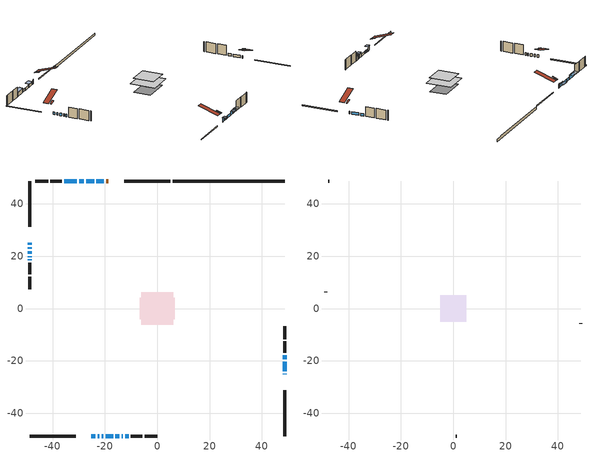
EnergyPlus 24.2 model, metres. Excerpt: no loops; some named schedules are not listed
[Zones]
conditioned space
 floor outside (Floor1 construction): -0.73,-0.73 -0.73,0.73 0.73,0.73 0.73,-0.73 z0.22
 floor adiabatic (AdiabaticFloorConstruction): -6.18,-6.18 -6.18,6.18 6.18,6.18 6.18,-6.18 z2.66
 floor foundation (Slab1 construction): -6.67,-4.04 -6.67,4.04 6.67,4.04 6.67,-4.04 z-1
 wall outside (RimJoist1 construction): 4.96,48.75 -12.62,48.75 / -48.75,-48.75 -31.17,-48.75 / -48.75,48.75 -48.75,31.17 / 48.75,-48.75 48.75,-31.17 z0.22:0.52
 wall outside (AdiabaticWallConstruction 1): -18.65,48.75 -19.56,48.75 z0.22:2.25
 wall outside (AdiabaticWallConstruction): -25.14,-48.75 -23.62,-48.75 / -15.98,-48.75 -14.45,-48.75 / -13.53,-48.75 -13.12,-48.75 / -12.19,-48.75 -10.97,-48.75 / -30.69,48.75 -35.56,48.75 z0.22:2.05; -20.49,48.75 -23.23,48.75 z0.22:1.49; -48.75,25.14 -48.75,24.38 / -48.75,23.45 -48.75,22.76 / -22.69,-48.75 -22.12,-48.75 / -21.19,-48.75 -20.58,-48.75 / -19.65,-48.75 -16.91,-48.75 / 48.75,-25.14 48.75,-24.89 / -24.16,48.75 -27.21,48.75 / -28.14,48.75 -29.76,48.75 / -48.75,21.84 -48.75,20.92 / -48.75,19.99 -48.75,19.69 / -48.75,18.76 -48.75,18.41 / 48.75,-23.96 48.75,-20.3 / 48.75,-19.37 48.75,-17.85 z0.22:1.44
 wall outside (Wall1 construction): -36.49,48.75 -40.82,48.75 / -10.04,-48.75 -5.71,-48.75 / -48.75,17.48 -48.75,13.15 / 48.75,-16.92 48.75,-12.59 z0.22:5.1
 wall outside (Wall2 construction): -41.75,48.75 -46.56,48.75 / -4.78,-48.75 0.03,-48.75 / -48.75,12.22 -48.75,7.41 / 48.75,-11.66 48.75,-6.85 z0.22:5.1
 wall foundation (FoundationWall1 construction): 5.88,48.75,-1 5.88,48.75,0.22 44.46,48.75,0.22 44.46,48.75,0.03 48.75,48.75,0.03 48.75,48.75,-1
 window (WindowConstruction): -25.14,-48.75 -23.62,-48.75 z0.22:2.05
 window (WindowConstruction 7): -20.49,48.75 -23.23,48.75 z0.22:1.49
 window (WindowConstruction 8): -48.75,25.14 -48.75,24.38 z0.22:1.44
 window (WindowConstruction 9): -48.75,23.45 -48.75,22.77 z0.22:1.44
 window (WindowConstruction 10): -22.69,-48.75 -22.12,-48.75 z0.22:1.44
 window (WindowConstruction 11): -21.19,-48.75 -20.58,-48.75 z0.22:1.44
 window (WindowConstruction 12): -19.65,-48.75 -16.91,-48.75 z0.22:1.44
 window (WindowConstruction 13): 48.75,-25.14 48.75,-24.89 z0.22:1.44
 window (WindowConstruction 14): -24.16,48.75 -27.21,48.75 z0.22:1.44
 window (WindowConstruction 15): -28.14,48.75 -29.76,48.75 z0.22:1.44
 window (WindowConstruction 16): -48.75,21.84 -48.75,20.92 z0.22:1.44
 window (WindowConstruction 1): -15.98,-48.75 -14.45,-48.75 z0.22:2.05
 window (WindowConstruction 17): -48.75,19.99 -48.75,19.69 z0.22:1.44
 window (WindowConstruction 18): -48.75,18.76 -48.75,18.41 z0.22:1.44
 window (WindowConstruction 2): -13.53,-48.75 -13.12,-48.75 z0.22:2.05
 window (WindowConstruction 3): -12.19,-48.75 -10.97,-48.75 z0.22:2.05
 window (WindowConstruction 4): 48.75,-23.96 48.75,-20.3 z0.22:1.44
 window (WindowConstruction 5): 48.75,-19.37 48.75,-17.85 z0.22:1.44
 window (WindowConstruction 6): -30.69,48.75 -35.56,48.75 z0.22:2.05
 door (Door): -18.65,48.75 -19.56,48.75 z0.22:2.25
 ceiling adiabatic (AdiabaticFloorConstruction): 6.18,-6.18 6.18,6.18 -6.18,6.18 -6.18,-6.18 z2.66
 roof outside (Roof2 construction): -17.72,48.75,5.1 -17.72,46.22,5.94 -17.05,46.22,5.94 -17.05,48.75,5.1; -26.07,-48.75,5.1 -26.07,-46.22,5.94 -26.74,-46.22,5.94 -26.74,-48.75,5.1; -48.75,26.07,5.1 -46.22,26.07,5.94 -46.22,26.74,5.94 -48.75,26.74,5.1; 48.75,-26.07,5.1 46.22,-26.07,5.94 46.22,-26.74,5.94 48.75,-26.74,5.1
attic - vented
 floor to conditioned space (Floor2 construction Reversed): -5.02,-5.02 -5.02,5.02 5.02,5.02 5.02,-5.02 z5.1
 wall outside (Wall3 construction): -47.49,48.75 -47.82,48.75 / 0.96,-48.75 1.28,-48.75 / -48.75,6.49 -48.75,6.16 / 48.75,-5.92 48.75,-5.6 z0.22:5.1
 roof outside (Roof1 construction): -16.12,48.75,5.1 -16.12,38.97,8.36 -13.55,38.97,8.36 -13.55,48.75,5.1; -27.67,-48.75,5.1 -27.67,-38.97,8.36 -30.24,-38.97,8.36 -30.24,-48.75,5.1; -48.75,27.67,5.1 -38.97,27.67,8.36 -38.97,30.24,8.36 -48.75,30.24,5.1; 48.75,-27.67,5.1 38.97,-27.67,8.36 38.97,-30.24,8.36 48.75,-30.24,5.1
shading: -23.32,-48.75 -25.44,-48.75 -25.44,-50.27 -23.32,-50.27 z2.35; -23.53,48.75 -20.19,48.75 -20.19,50.57 -23.53,50.57 z1.79; -14.16,-48.75 -16.28,-48.75 -16.28,-50.27 -14.16,-50.27 z2.35; -12.82,-48.75 -13.82,-48.75 -13.82,-50.27 -12.82,-50.27 z2.35; -10.67,-48.75 -12.49,-48.75 -12.49,-50.27 -10.67,-50.27 z2.35; -35.86,48.75 -30.39,48.75 -30.39,50.57 -35.86,50.57 z2.35
[Building]
Building 1: Terrain=Suburbs
[Site:Location]
Montreal St Hubert_QC: Latitude {deg}=45.52; Longitude {deg}=-73.42; Time Zone {hr}=-5; Elevation {m}=27; Keep Site Location Information=Yes
[Site:GroundTemperature:Shallow]
1.93383, -0.393777, -0.58018, 0.524388, 4.95861, 9.37218, 13.1985, 15.6224, 15.8283, 13.8569, 10.1281, 5.84996
[Site:WaterMainsTemperature]
Calculation Method=Schedule; Temperature Schedule=mains temperature schedule
[Material] Roughness=Rough; Thermal Absorptance=0.9
Name | Thickness {m} | Conductivity {W/m-K} | Density {kg/m3} | Specific Heat {J/kg-K} | Solar Absorptance | Visible Absorptance
asphalt or fiberglass shingles | 0.00635 | 0.162714 | 1121.4 | 1465.45 | 0.84 | 0.84
ceiling loosefill ins | 0.254 | 0.0480833 | 16.02 | 1046.75 | 0.7 | 0.7
ceiling stud and cavity | 0.1397 | 0.489727 | 65.682 | 1177.47 | 0.7 | 0.7
concrete 4.0 in. | 0.1016 | 1.803125 | 2242.8 | 837.4 | 0.7 | 0.7
concrete 8.0 in. | 0.2032 | 1.803125 | 2242.8 | 837.4 | 0.7 | 0.7
door material | 0.04445 | 0.0451087 | 512.64 | 1214.23 | 0.7 | 0.7
exterior vertical ins | 0.0463172 | 0.029427 | 32.04 | 1214.23 | 0.7 | 0.7
floor covering | 0.0127 | 0.0433444 | 54.468 | 1339.84 | 0.6 | 0.6
floor rigid ins; rim joist rigid ins | 0.051816 | 0.029427 | 32.04 | 1214.23 | 0.7 | 0.7
floor rigid ins 1; wall rigid ins 1 | 0.512978 | 0.029427 | 32.04 | 1214.23 | 0.7 | 0.7
floor stud and cavity | 0.1397 | 0.538989 | 92.3553 | 1139.71 | 0.7 | 0.7
floor stud and cavity 1 | 0.1397 | 1.75129 | 37.0049 | 1207.88 | 0.7 | 0.7
furniture material conditioned space 1 | 0.1524 | 0.115458 | 640.8 | 1214.23 | 0.6 | 0.6
gypsum board | 0.0127 | 0.160291 | 801 | 837.4 | 0.6 | 0.6
gypsum board 1 | 0.0127 | 0.160291 | 801 | 837.4 | 0.7 | 0.7
osb sheathing 0.5 in. | 0.0127 | 0.115458 | 512.64 | 1214.23 | 0.7 | 0.7
osb sheathing 0.75 in. | 0.01905 | 0.115458 | 512.64 | 1214.23 | 0.7 | 0.7
osb sheathing 2.0 in. | 0.0508 | 0.115458 | 512.64 | 1214.23 | 0.7 | 0.7
rim joist stud and cavity | 0.0508 | 0.0360814 | 125.044 | 1163.47 | 0.6 | 0.6
roof stud and cavity | 0.2032 | 0.137253 | 78.34581 | 1123.46 | 0.7 | 0.7
wall rigid ins | 0.103632 | 0.029427 | 32.04 | 1214.23 | 0.7 | 0.7
wall stud and cavity | 0.1397 | 0.162248 | 139.0536 | 1170.24 | 0.7 | 0.7
wall stud and cavity 1 | 0.1397 | 0.16633 | 139.0536 | 1170.24 | 0.7 | 0.7
wall stud and cavity 2 | 0.0889 | 6.1454 | 50.32683 | 1063.81 | 0.6 | 0.6
wall stud and cavity 3 | 0.0889 | 0.380278 | 52.3479 | 1209.89 | 0.7 | 0.7
wall stud and cavity 4 | 0.0889 | 0.391764 | 83.0341 | 1211.67 | 0.7 | 0.7
wood siding | 0.0254 | 0.102417 | 544.68 | 1172.36 | 0 | 0
wood siding 1 | 0.00254 | 0.102417 | 544.68 | 1172.36 | 0 | 0
wood siding 2; wood siding 3; wood siding 4 | 0.0254 | 0.102417 | 544.68 | 1172.36 | 0.7 | 0.7
[WindowMaterial:SimpleGlazingSystem]
Name | U-Factor {W/m2-K} | Solar Heat Gain Coefficient
WindowMaterial | 1.63924 | 0.43
WindowMaterial 1 | 1.567128 | 0.46
WindowMaterial 10 | 1.805604 | 0.37
WindowMaterial 11 | 1.64208 | 0.43
WindowMaterial 12 | 1.82207 | 0.37
WindowMaterial 13 | 1.66536 | 0.42
WindowMaterial 14 | 1.78516 | 0.38
WindowMaterial 15 | 1.75791 | 0.39
WindowMaterial 2 | 2.02648 | 0.3
WindowMaterial 3 | 1.58473 | 0.45
WindowMaterial 4 | 1.53987 | 0.46
WindowMaterial 5 | 1.6029 | 0.44
WindowMaterial 6 | 1.56259 | 0.46
WindowMaterial 7 | 1.65854 | 0.42
WindowMaterial 8 | 1.669332 | 0.42
WindowMaterial 9 | 1.69148 | 0.41
[Construction]
AdiabaticFloorConstruction: floor stud and cavity 1, floor rigid ins 1, osb sheathing 0.75 in., floor covering
AdiabaticWallConstruction: wood siding 3, wall rigid ins 1, wall stud and cavity 3, gypsum board
AdiabaticWallConstruction 1: wood siding 4, wall rigid ins 1, wall stud and cavity 3, gypsum board
Door: door material
Floor1 construction: floor stud and cavity, floor rigid ins, osb sheathing 0.75 in., floor covering
Floor2 construction Reversed: gypsum board, ceiling stud and cavity, ceiling loosefill ins
FoundationWall1 construction: concrete 8.0 in., gypsum board 1
furniture construction conditioned space 1: furniture material conditioned space 1
PartitionWallConstruction: gypsum board, wall stud and cavity 4, gypsum board
RimJoist1 construction: wood siding 2, rim joist rigid ins, osb sheathing 2.0 in., rim joist stud and cavity
Roof1 construction: asphalt or fiberglass shingles
Roof2 construction: asphalt or fiberglass shingles, osb sheathing 0.75 in., roof stud and cavity, gypsum board
Slab1 construction: concrete 4.0 in.
Wall1 construction: wood siding, wall rigid ins, osb sheathing 0.5 in., wall stud and cavity, gypsum board
Wall2 construction: wood siding, wall rigid ins, osb sheathing 0.5 in., wall stud and cavity 1, gypsum board
Wall3 construction: wood siding 1, wall stud and cavity 2
WindowConstruction: WindowMaterial
WindowConstruction 1: WindowMaterial 1
WindowConstruction 10: WindowMaterial 9
WindowConstruction 11; WindowConstruction 17: WindowMaterial 10
WindowConstruction 12; WindowConstruction 16: WindowMaterial 11
WindowConstruction 13: WindowMaterial 12
WindowConstruction 14: WindowMaterial 13
WindowConstruction 15: WindowMaterial 14
WindowConstruction 18: WindowMaterial 15
WindowConstruction 2: WindowMaterial 2
WindowConstruction 3: WindowMaterial 3
WindowConstruction 4; WindowConstruction 6: WindowMaterial 4
WindowConstruction 5: WindowMaterial 5
WindowConstruction 7: WindowMaterial 6
WindowConstruction 8: WindowMaterial 7
WindowConstruction 9: WindowMaterial 8
[Zone] Multiplier=1; Part of Total Floor Area=Yes
Name | Volume {m3}
attic - vented | 53.3463
conditioned space | 651.2
[Space]
Name | Zone | Volume {m3}
attic - vented 1 | attic - vented | 53.3463
conditioned space 1 | conditioned space | 651.2
[ZoneInfiltration:EffectiveLeakageArea]
infil attic - vented 1: Zone or Space=attic - vented 1; Schedule=Always On Discrete; Effective Air Leakage Area {cm2}=3902.32; Stack Coefficient=0.000565805; Wind Coefficient=1.60714e-05
[ZoneMixing]
whole house fan mix: Zone or Space=attic - vented; Schedule=Always On Continuous; Design Flow Rate Calculation Method=Flow/Zone; Design Flow Rate {m3/s}=0; Source Zone or Space=conditioned space
[SurfaceProperty:ExposedFoundationPerimeter]
Slab1: Exposed Perimeter Calculation Method=TotalExposedPerimeter; Total Exposed Perimeter {m}=42.861
[InternalMass] Zone or ZoneList=conditioned space; Space or SpaceList=conditioned space 1
Name | Construction | Surface Area {m2}
furniture mass conditioned space 1 | furniture construction conditioned space 1 | 105.072
partition wall mass | PartitionWallConstruction | 262.68
[Lights]
interior lighting: Zone or ZoneList or Space or SpaceList=conditioned space 1; Schedule=interior lighting schedule; Design Level Calculation Method=LightingLevel; Lighting Level {W}=343.2; Return Air Fraction=0; Fraction Radiant=0.6; Fraction Visible=0.2; Fraction Replaceable=1
[People]
occupants: Zone or ZoneList or Space or SpaceList=conditioned space 1; Number of People Schedule=occupants schedule; Number of People Calculation Method=People; Number of People=3; Fraction Radiant=0.314171; Sensible Heat Fraction=0.56303; Activity Level Schedule=occupants activity schedule; Carbon Dioxide Generation Rate {m3/s-W}=0; Enable ASHRAE 55 Comfort Warnings=No; Mean Radiant Temperature Calculation Type=EnclosureAveraged
[ElectricEquipment] Zone or ZoneList or Space or SpaceList=conditioned space 1; Design Level Calculation Method=EquipmentLevel
Name | Schedule | Design Level {W} | Fraction Latent | Fraction Radiant | Fraction Lost
clothes dryer | clothes dryer schedule | 140.772 | 0.015 | 0.081 | 0.85
clothes washer | clothes washer schedule | 32.1985 | 0.03 | 0.162 | 0.7
cooking range | cooking range schedule | 215.147 | 0.08 | 0.432 | 0.2
dishwasher | dishwasher schedule | 66.8632 | 0.3 | 0.18 | 0.4
fridge | fridge schedule | 72.9452 | 0 | 0.6 | 0
mech vent house fan | mech vent house fan schedule | 150 | 0 | 0 | 1
mech vent house fan cfis | mech vent house fan cfis schedule | 0 | 0 | 0 | 0
misc plug loads | misc plug loads schedule | 494.7 | 0.045 | 0.513 | 0.1
whole house fan | Always On Discrete | 0 | 0 | 0 | 1
[OtherEquipment] Zone or ZoneList or Space or SpaceList=conditioned space 1; Design Level Calculation Method=EquipmentLevel
Name | Fuel Type | Schedule | Design Level {W} | Fraction Latent | Fraction Radiant | Fraction Lost
clothes dryer 1 | Electricity | clothes dryer schedule | 0 | 0.015 | 0.081 | 0.85
cooking range 1 | Electricity | cooking range schedule | 0 | 0.08 | 0.432 | 0.2
general water use latent | None | general water use schedule | 62.594 | 1 | 0 | 0
general water use sensible | None | general water use schedule | -61.6891 | 0 | 0.6 | 0
mech vent house fan latent load | None | Always On Discrete | 0 | 1 | 0 | 0
mech vent house fan sensible load | None | Always On Discrete | 0 | 0 | 0 | 0
water heater energy adjustment1 | Electricity | Always On Discrete | 0.01 | 0 | 0 | 1
[ZoneInfiltration:DesignFlowRate] Zone or ZoneList or Space or SpaceList=conditioned space 1; Schedule=Always On Discrete; Design Flow Rate Calculation Method=Flow/Zone; Design Flow Rate {m3/s}=0
infil flow; natural vent flow; whole house fan flow
[Foundation:Kiva]
Foundation Kiva 1: Initial Indoor Air Temperature {C}=21; Wall Height Above Grade {m}=0.220005; Wall Depth Below Slab {m}=0.2032; Custom Block Material Name 1=exterior vertical ins; Custom Block Depth 1 {m}=1.21999; Custom Block X Position 1 {m}=0.2159; Custom Block Z Position 1 {m}=0
[Foundation:Kiva:Settings]
Soil Conductivity {W/m-K}=0.849921; Soil Density {kg/m3}=1842.3; Soil Specific Heat {J/kg-K}=418.7; Ground Solar Absorptivity=0.9; Ground Thermal Absorptivity=0.9; Ground Surface Roughness {m}=0.03; Far-Field Width {m}=40; Deep-Ground Boundary Condition=ZeroFlux; Deep-Ground Depth {m}=40; Minimum Cell Dimension {m}=0.2; Maximum Cell Growth Coefficient=3; Simulation Timestep=Timestep
[Exterior:Lights]
exterior lighting: Schedule=exterior lighting schedule; Design Level {W}=75.6
[Schedule:Constant]
Name | Hourly Value
Always On Continuous; mech vent house fan schedule; mech vent house fan cfis schedule; Always On Discrete | 1
occupants activity schedule | 117.228
fridge schedule | 0
[Schedule:Week:Daily]
interior lighting schedule Week Rule - Jan1-Jan27: interior lighting schedule day, interior lighting schedule day, interior lighting schedule day, interior lighting schedule day, interior lighting schedule day, interior lighting schedule day, interior lighting schedule day, interior lighting schedule default day, interior lighting schedule default day, interior lighting schedule default day, interior lighting schedule default day, interior lighting schedule default day
interior lighting schedule Week Rule - Jan28-Feb3: interior lighting schedule day, interior lighting schedule day, interior lighting schedule day, interior lighting schedule day, interior lighting schedule day 1, interior lighting schedule day 1, interior lighting schedule day 1, interior lighting schedule default day, interior lighting schedule default day, interior lighting schedule default day, interior lighting schedule default day, interior lighting schedule default day
interior lighting schedule Week Rule - Feb4-Feb24: interior lighting schedule day 1, interior lighting schedule day 1, interior lighting schedule day 1, interior lighting schedule day 1, interior lighting schedule day 1, interior lighting schedule day 1, interior lighting schedule day 1, interior lighting schedule default day, interior lighting schedule default day, interior lighting schedule default day, interior lighting schedule default day, interior lighting schedule default day
interior lighting schedule Week Rule - Feb25-Mar3: interior lighting schedule day 1, interior lighting schedule day 1, interior lighting schedule day 1, interior lighting schedule day 1, interior lighting schedule day 2, interior lighting schedule day 2, interior lighting schedule day 2, interior lighting schedule default day, interior lighting schedule default day, interior lighting schedule default day, interior lighting schedule default day, interior lighting schedule default day
interior lighting schedule Week Rule - Mar4-Mar31: interior lighting schedule day 2, interior lighting schedule day 2, interior lighting schedule day 2, interior lighting schedule day 2, interior lighting schedule day 2, interior lighting schedule day 2, interior lighting schedule day 2, interior lighting schedule default day, interior lighting schedule default day, interior lighting schedule default day, interior lighting schedule default day, interior lighting schedule default day
interior lighting schedule Week Rule - Apr1-Apr28: interior lighting schedule day 3, interior lighting schedule day 3, interior lighting schedule day 3, interior lighting schedule day 3, interior lighting schedule day 3, interior lighting schedule day 3, interior lighting schedule day 3, interior lighting schedule default day, interior lighting schedule default day, interior lighting schedule default day, interior lighting schedule default day, interior lighting schedule default day
interior lighting schedule Week Rule - Apr29-May5: interior lighting schedule day 3, interior lighting schedule day 3, interior lighting schedule day 4, interior lighting schedule day 4, interior lighting schedule day 4, interior lighting schedule day 4, interior lighting schedule day 4, interior lighting schedule default day, interior lighting schedule default day, interior lighting schedule default day, interior lighting schedule default day, interior lighting schedule default day
interior lighting schedule Week Rule - May6-May26: interior lighting schedule day 4, interior lighting schedule day 4, interior lighting schedule day 4, interior lighting schedule day 4, interior lighting schedule day 4, interior lighting schedule day 4, interior lighting schedule day 4, interior lighting schedule default day, interior lighting schedule default day, interior lighting schedule default day, interior lighting schedule default day, interior lighting schedule default day
interior lighting schedule Week Rule - May27-Jun2: interior lighting schedule day 4, interior lighting schedule day 4, interior lighting schedule day 4, interior lighting schedule day 4, interior lighting schedule day 4, interior lighting schedule day 5, interior lighting schedule day 5, interior lighting schedule default day, interior lighting schedule default day, interior lighting schedule default day, interior lighting schedule default day, interior lighting schedule default day
interior lighting schedule Week Rule - Jun3-Jun30: interior lighting schedule day 5, interior lighting schedule day 5, interior lighting schedule day 5, interior lighting schedule day 5, interior lighting schedule day 5, interior lighting schedule day 5, interior lighting schedule day 5, interior lighting schedule default day, interior lighting schedule default day, interior lighting schedule default day, interior lighting schedule default day, interior lighting schedule default day
interior lighting schedule Week Rule - Jul1-Jul28: interior lighting schedule day 6, interior lighting schedule day 6, interior lighting schedule day 6, interior lighting schedule day 6, interior lighting schedule day 6, interior lighting schedule day 6, interior lighting schedule day 6, interior lighting schedule default day, interior lighting schedule default day, interior lighting schedule default day, interior lighting schedule default day, interior lighting schedule default day
interior lighting schedule Week Rule - Jul29-Aug4: interior lighting schedule day 6, interior lighting schedule day 6, interior lighting schedule day 6, interior lighting schedule day 7, interior lighting schedule day 7, interior lighting schedule day 7, interior lighting schedule day 7, interior lighting schedule default day, interior lighting schedule default day, interior lighting schedule default day, interior lighting schedule default day, interior lighting schedule default day
interior lighting schedule Week Rule - Aug5-Aug25: interior lighting schedule day 7, interior lighting schedule day 7, interior lighting schedule day 7, interior lighting schedule day 7, interior lighting schedule day 7, interior lighting schedule day 7, interior lighting schedule day 7, interior lighting schedule default day, interior lighting schedule default day, interior lighting schedule default day, interior lighting schedule default day, interior lighting schedule default day
interior lighting schedule Week Rule - Aug26-Sep1: interior lighting schedule day 7, interior lighting schedule day 7, interior lighting schedule day 7, interior lighting schedule day 7, interior lighting schedule day 7, interior lighting schedule day 7, interior lighting schedule day 8, interior lighting schedule default day, interior lighting schedule default day, interior lighting schedule default day, interior lighting schedule default day, interior lighting schedule default day
interior lighting schedule Week Rule - Sep2-Sep29: interior lighting schedule day 8, interior lighting schedule day 8, interior lighting schedule day 8, interior lighting schedule day 8, interior lighting schedule day 8, interior lighting schedule day 8, interior lighting schedule day 8, interior lighting schedule default day, interior lighting schedule default day, interior lighting schedule default day, interior lighting schedule default day, interior lighting schedule default day
interior lighting schedule Week Rule - Sep30-Oct6: interior lighting schedule day 8, interior lighting schedule day 9, interior lighting schedule day 9, interior lighting schedule day 9, interior lighting schedule day 9, interior lighting schedule day 9, interior lighting schedule day 9, interior lighting schedule default day, interior lighting schedule default day, interior lighting schedule default day, interior lighting schedule default day, interior lighting schedule default day
interior lighting schedule Week Rule - Oct7-Oct27: interior lighting schedule day 9, interior lighting schedule day 9, interior lighting schedule day 9, interior lighting schedule day 9, interior lighting schedule day 9, interior lighting schedule day 9, interior lighting schedule day 9, interior lighting schedule default day, interior lighting schedule default day, interior lighting schedule default day, interior lighting schedule default day, interior lighting schedule default day
interior lighting schedule Week Rule - Oct28-Nov3: interior lighting schedule day 9, interior lighting schedule day 9, interior lighting schedule day 9, interior lighting schedule day 9, interior lighting schedule day 10, interior lighting schedule day 10, interior lighting schedule day 10, interior lighting schedule default day, interior lighting schedule default day, interior lighting schedule default day, interior lighting schedule default day, interior lighting schedule default day
interior lighting schedule Week Rule - Nov4-Nov24: interior lighting schedule day 10, interior lighting schedule day 10, interior lighting schedule day 10, interior lighting schedule day 10, interior lighting schedule day 10, interior lighting schedule day 10, interior lighting schedule day 10, interior lighting schedule default day, interior lighting schedule default day, interior lighting schedule default day, interior lighting schedule default day, interior lighting schedule default day
interior lighting schedule Week Rule - Nov25-Dec1: interior lighting schedule day 10, interior lighting schedule day 10, interior lighting schedule day 10, interior lighting schedule day 10, interior lighting schedule day 10, interior lighting schedule day 10, interior lighting schedule day 11, interior lighting schedule default day, interior lighting schedule default day, interior lighting schedule default day, interior lighting schedule default day, interior lighting schedule default day
interior lighting schedule Week Rule - Dec2-Dec31: interior lighting schedule day 11, interior lighting schedule day 11, interior lighting schedule day 11, interior lighting schedule day 11, interior lighting schedule day 11, interior lighting schedule day 11, interior lighting schedule day 11, interior lighting schedule default day, interior lighting schedule default day, interior lighting schedule default day, interior lighting schedule default day, interior lighting schedule default day
occupants schedule Week Rule - Jan1-Dec31: occupants schedule day, occupants schedule day, occupants schedule day, occupants schedule day, occupants schedule day, occupants schedule day, occupants schedule day, occupants schedule default day, occupants schedule default day, occupants schedule default day, occupants schedule default day, occupants schedule default day
clothes dryer schedule Week Rule - Jan1-Dec31: clothes dryer schedule day, clothes dryer schedule day, clothes dryer schedule day, clothes dryer schedule day, clothes dryer schedule day, clothes dryer schedule day, clothes dryer schedule day, clothes dryer schedule default day, clothes dryer schedule default day, clothes dryer schedule default day, clothes dryer schedule default day, clothes dryer schedule default day
clothes washer schedule Week Rule - Jan1-Dec31: clothes washer schedule day, clothes washer schedule day, clothes washer schedule day, clothes washer schedule day, clothes washer schedule day, clothes washer schedule day, clothes washer schedule day, clothes washer schedule default day, clothes washer schedule default day, clothes washer schedule default day, clothes washer schedule default day, clothes washer schedule default day
cooking range schedule Week Rule - Jan1-Dec31: cooking range schedule day, cooking range schedule day, cooking range schedule day, cooking range schedule day, cooking range schedule day, cooking range schedule day, cooking range schedule day, cooking range schedule default day, cooking range schedule default day, cooking range schedule default day, cooking range schedule default day, cooking range schedule default day
dishwasher schedule Week Rule - Jan1-Dec31: dishwasher schedule day, dishwasher schedule day, dishwasher schedule day, dishwasher schedule day, dishwasher schedule day, dishwasher schedule day, dishwasher schedule day, dishwasher schedule default day, dishwasher schedule default day, dishwasher schedule default day, dishwasher schedule default day, dishwasher schedule default day
misc plug loads schedule Week Rule - Jan1-Dec31: misc plug loads schedule day, misc plug loads schedule day, misc plug loads schedule day, misc plug loads schedule day, misc plug loads schedule day, misc plug loads schedule day, misc plug loads schedule day, misc plug loads schedule default day, misc plug loads schedule default day, misc plug loads schedule default day, misc plug loads schedule default day, misc plug loads schedule default day
general water use schedule Week Rule - Jan1-Dec31: general water use schedule day, general water use schedule day, general water use schedule day, general water use schedule day, general water use schedule day, general water use schedule day, general water use schedule day, general water use schedule default day, general water use schedule default day, general water use schedule default day, general water use schedule default day, general water use schedule default day
exterior lighting schedule Week Rule - Jan1-Jan27: exterior lighting schedule day, exterior lighting schedule day, exterior lighting schedule day, exterior lighting schedule day, exterior lighting schedule day, exterior lighting schedule day, exterior lighting schedule day, exterior lighting schedule default day, exterior lighting schedule default day, exterior lighting schedule default day, exterior lighting schedule default day, exterior lighting schedule default day
exterior lighting schedule Week Rule - Jan28-Feb3: exterior lighting schedule day, exterior lighting schedule day, exterior lighting schedule day, exterior lighting schedule day, exterior lighting schedule day 1, exterior lighting schedule day 1, exterior lighting schedule day 1, exterior lighting schedule default day, exterior lighting schedule default day, exterior lighting schedule default day, exterior lighting schedule default day, exterior lighting schedule default day
exterior lighting schedule Week Rule - Feb4-Feb24: exterior lighting schedule day 1, exterior lighting schedule day 1, exterior lighting schedule day 1, exterior lighting schedule day 1, exterior lighting schedule day 1, exterior lighting schedule day 1, exterior lighting schedule day 1, exterior lighting schedule default day, exterior lighting schedule default day, exterior lighting schedule default day, exterior lighting schedule default day, exterior lighting schedule default day
exterior lighting schedule Week Rule - Feb25-Mar3: exterior lighting schedule day 1, exterior lighting schedule day 1, exterior lighting schedule day 1, exterior lighting schedule day 1, exterior lighting schedule day 2, exterior lighting schedule day 2, exterior lighting schedule day 2, exterior lighting schedule default day, exterior lighting schedule default day, exterior lighting schedule default day, exterior lighting schedule default day, exterior lighting schedule default day
exterior lighting schedule Week Rule - Mar4-Mar31: exterior lighting schedule day 2, exterior lighting schedule day 2, exterior lighting schedule day 2, exterior lighting schedule day 2, exterior lighting schedule day 2, exterior lighting schedule day 2, exterior lighting schedule day 2, exterior lighting schedule default day, exterior lighting schedule default day, exterior lighting schedule default day, exterior lighting schedule default day, exterior lighting schedule default day
exterior lighting schedule Week Rule - Apr1-Apr28: exterior lighting schedule day 3, exterior lighting schedule day 3, exterior lighting schedule day 3, exterior lighting schedule day 3, exterior lighting schedule day 3, exterior lighting schedule day 3, exterior lighting schedule day 3, exterior lighting schedule default day, exterior lighting schedule default day, exterior lighting schedule default day, exterior lighting schedule default day, exterior lighting schedule default day
exterior lighting schedule Week Rule - Apr29-May5: exterior lighting schedule day 3, exterior lighting schedule day 3, exterior lighting schedule day 4, exterior lighting schedule day 4, exterior lighting schedule day 4, exterior lighting schedule day 4, exterior lighting schedule day 4, exterior lighting schedule default day, exterior lighting schedule default day, exterior lighting schedule default day, exterior lighting schedule default day, exterior lighting schedule default day
exterior lighting schedule Week Rule - May6-May26: exterior lighting schedule day 4, exterior lighting schedule day 4, exterior lighting schedule day 4, exterior lighting schedule day 4, exterior lighting schedule day 4, exterior lighting schedule day 4, exterior lighting schedule day 4, exterior lighting schedule default day, exterior lighting schedule default day, exterior lighting schedule default day, exterior lighting schedule default day, exterior lighting schedule default day
exterior lighting schedule Week Rule - May27-Jun2: exterior lighting schedule day 4, exterior lighting schedule day 4, exterior lighting schedule day 4, exterior lighting schedule day 4, exterior lighting schedule day 4, exterior lighting schedule day 5, exterior lighting schedule day 5, exterior lighting schedule default day, exterior lighting schedule default day, exterior lighting schedule default day, exterior lighting schedule default day, exterior lighting schedule default day
exterior lighting schedule Week Rule - Jun3-Jun30: exterior lighting schedule day 5, exterior lighting schedule day 5, exterior lighting schedule day 5, exterior lighting schedule day 5, exterior lighting schedule day 5, exterior lighting schedule day 5, exterior lighting schedule day 5, exterior lighting schedule default day, exterior lighting schedule default day, exterior lighting schedule default day, exterior lighting schedule default day, exterior lighting schedule default day
exterior lighting schedule Week Rule - Jul1-Jul28: exterior lighting schedule day 6, exterior lighting schedule day 6, exterior lighting schedule day 6, exterior lighting schedule day 6, exterior lighting schedule day 6, exterior lighting schedule day 6, exterior lighting schedule day 6, exterior lighting schedule default day, exterior lighting schedule default day, exterior lighting schedule default day, exterior lighting schedule default day, exterior lighting schedule default day
exterior lighting schedule Week Rule - Jul29-Aug4: exterior lighting schedule day 6, exterior lighting schedule day 6, exterior lighting schedule day 6, exterior lighting schedule day 7, exterior lighting schedule day 7, exterior lighting schedule day 7, exterior lighting schedule day 7, exterior lighting schedule default day, exterior lighting schedule default day, exterior lighting schedule default day, exterior lighting schedule default day, exterior lighting schedule default day
exterior lighting schedule Week Rule - Aug5-Aug25: exterior lighting schedule day 7, exterior lighting schedule day 7, exterior lighting schedule day 7, exterior lighting schedule day 7, exterior lighting schedule day 7, exterior lighting schedule day 7, exterior lighting schedule day 7, exterior lighting schedule default day, exterior lighting schedule default day, exterior lighting schedule default day, exterior lighting schedule default day, exterior lighting schedule default day
exterior lighting schedule Week Rule - Aug26-Sep1: exterior lighting schedule day 7, exterior lighting schedule day 7, exterior lighting schedule day 7, exterior lighting schedule day 7, exterior lighting schedule day 7, exterior lighting schedule day 7, exterior lighting schedule day 8, exterior lighting schedule default day, exterior lighting schedule default day, exterior lighting schedule default day, exterior lighting schedule default day, exterior lighting schedule default day
exterior lighting schedule Week Rule - Sep2-Sep29: exterior lighting schedule day 8, exterior lighting schedule day 8, exterior lighting schedule day 8, exterior lighting schedule day 8, exterior lighting schedule day 8, exterior lighting schedule day 8, exterior lighting schedule day 8, exterior lighting schedule default day, exterior lighting schedule default day, exterior lighting schedule default day, exterior lighting schedule default day, exterior lighting schedule default day
exterior lighting schedule Week Rule - Sep30-Oct6: exterior lighting schedule day 8, exterior lighting schedule day 9, exterior lighting schedule day 9, exterior lighting schedule day 9, exterior lighting schedule day 9, exterior lighting schedule day 9, exterior lighting schedule day 9, exterior lighting schedule default day, exterior lighting schedule default day, exterior lighting schedule default day, exterior lighting schedule default day, exterior lighting schedule default day
exterior lighting schedule Week Rule - Oct7-Oct27: exterior lighting schedule day 9, exterior lighting schedule day 9, exterior lighting schedule day 9, exterior lighting schedule day 9, exterior lighting schedule day 9, exterior lighting schedule day 9, exterior lighting schedule day 9, exterior lighting schedule default day, exterior lighting schedule default day, exterior lighting schedule default day, exterior lighting schedule default day, exterior lighting schedule default day
[Schedule:Year]
interior lighting schedule: interior lighting schedule Week Rule - Jan1-Jan27, 1, 1, 1, 27, interior lighting schedule Week Rule - Jan28-Feb3, 1, 28, 2, 3, interior lighting schedule Week Rule - Feb4-Feb24, 2, 4, 2, 24, interior lighting schedule Week Rule - Feb25-Mar3, 2, 25, 3, 3, interior lighting schedule Week Rule - Mar4-Mar31, 3, 4, 3, 31, interior lighting schedule Week Rule - Apr1-Apr28, 4, 1, 4, 28, interior lighting schedule Week Rule - Apr29-May5, 4, 29, 5, 5, interior lighting schedule Week Rule - May6-May26, 5, 6, 5, 26, interior lighting schedule Week Rule - May27-Jun2, 5, 27, 6, 2, interior lighting schedule Week Rule - Jun3-Jun30, 6, 3, 6, 30, interior lighting schedule Week Rule - Jul1-Jul28, 7, 1, 7, 28, interior lighting schedule Week Rule - Jul29-Aug4, 7, 29, 8, 4, interior lighting schedule Week Rule - Aug5-Aug25, 8, 5, 8, 25, interior lighting schedule Week Rule - Aug26-Sep1, 8, 26, 9, 1, interior lighting schedule Week Rule - Sep2-Sep29, 9, 2, 9, 29, interior lighting schedule Week Rule - Sep30-Oct6, 9, 30, 10, 6, interior lighting schedule Week Rule - Oct7-Oct27, 10, 7, 10, 27, interior lighting schedule Week Rule - Oct28-Nov3, 10, 28, 11, 3, interior lighting schedule Week Rule - Nov4-Nov24, 11, 4, 11, 24, interior lighting schedule Week Rule - Nov25-Dec1, 11, 25, 12, 1, interior lighting schedule Week Rule - Dec2-Dec31, 12, 2, 12, 31
occupants schedule: occupants schedule Week Rule - Jan1-Dec31, 1, 1, 12, 31
clothes dryer schedule: clothes dryer schedule Week Rule - Jan1-Dec31, 1, 1, 12, 31
clothes washer schedule: clothes washer schedule Week Rule - Jan1-Dec31, 1, 1, 12, 31
cooking range schedule: cooking range schedule Week Rule - Jan1-Dec31, 1, 1, 12, 31
dishwasher schedule: dishwasher schedule Week Rule - Jan1-Dec31, 1, 1, 12, 31
misc plug loads schedule: misc plug loads schedule Week Rule - Jan1-Dec31, 1, 1, 12, 31
general water use schedule: general water use schedule Week Rule - Jan1-Dec31, 1, 1, 12, 31
exterior lighting schedule: exterior lighting schedule Week Rule - Jan1-Jan27, 1, 1, 1, 27, exterior lighting schedule Week Rule - Jan28-Feb3, 1, 28, 2, 3, exterior lighting schedule Week Rule - Feb4-Feb24, 2, 4, 2, 24, exterior lighting schedule Week Rule - Feb25-Mar3, 2, 25, 3, 3, exterior lighting schedule Week Rule - Mar4-Mar31, 3, 4, 3, 31, exterior lighting schedule Week Rule - Apr1-Apr28, 4, 1, 4, 28, exterior lighting schedule Week Rule - Apr29-May5, 4, 29, 5, 5, exterior lighting schedule Week Rule - May6-May26, 5, 6, 5, 26, exterior lighting schedule Week Rule - May27-Jun2, 5, 27, 6, 2, exterior lighting schedule Week Rule - Jun3-Jun30, 6, 3, 6, 30, exterior lighting schedule Week Rule - Jul1-Jul28, 7, 1, 7, 28, exterior lighting schedule Week Rule - Jul29-Aug4, 7, 29, 8, 4, exterior lighting schedule Week Rule - Aug5-Aug25, 8, 5, 8, 25, exterior lighting schedule Week Rule - Aug26-Sep1, 8, 26, 9, 1, exterior lighting schedule Week Rule - Sep2-Sep29, 9, 2, 9, 29, exterior lighting schedule Week Rule - Sep30-Oct6, 9, 30, 10, 6, exterior lighting schedule Week Rule - Oct7-Oct27, 10, 7, 10, 27, exterior lighting schedule Week Rule - Oct28-Nov3, 10, 28, 11, 3, exterior lighting schedule Week Rule - Nov4-Nov24, 11, 4, 11, 24, exterior lighting schedule Week Rule - Nov25-Dec1, 11, 25, 12, 1, exterior lighting schedule Week Rule - Dec2-Dec31, 12, 2, 12, 31
[Schedule:Compact]
mains temperature schedule: Through: 01/01, For: AllDays, Until: 24:00, 6.48833, Through: 01/02, For: AllDays, Until: 24:00, 6.41, Through: 01/03, For: AllDays, Until: 24:00, 6.33278, Through: 01/04, For: AllDays, Until: 24:00, 6.25667, Through: 01/05, For: AllDays, Until: 24:00, 6.18222, Through: 01/06, For: AllDays, Until: 24:00, 6.10889, Through: 01/07, For: AllDays, Until: 24:00, 6.03722, Through: 01/08, For: AllDays, Until: 24:00, 5.96667, Through: 01/09, For: AllDays, Until: 24:00, 5.89778, Through: 01/10, For: AllDays, Until: 24:00, 5.83, Through: 01/11, For: AllDays, Until: 24:00, 5.76389, Through: 01/12, For: AllDays, Until: 24:00, 5.69944, Through: 01/13, For: AllDays, Until: 24:00, 5.63611, Through: 01/14, For: AllDays, Until: 24:00, 5.57444, Through: 01/15, For: AllDays, Until: 24:00, 5.51444, Through: 01/16, For: AllDays, Until: 24:00, 5.45611, Through: 01/17, For: AllDays, Until: 24:00, 5.39944, Through: 01/18, For: AllDays, Until: 24:00, 5.34389, Through: 01/19, For: AllDays, Until: 24:00, 5.29, Through: 01/20, For: AllDays, Until: 24:00, 5.23833, Through: 01/21, For: AllDays, Until: 24:00, 5.18778, Through: 01/22, For: AllDays, Until: 24:00, 5.13889, Through: 01/23, For: AllDays, Until: 24:00, 5.09222, Through: 01/24, For: AllDays, Until: 24:00, 5.04667, Through: 01/25, For: AllDays, Until: 24:00, 5.00278, Through: 01/26, For: AllDays, Until: 24:00, 4.96111, Through: 01/27, For: AllDays, Until: 24:00, 4.92111, Through: 01/28, For: AllDays, Until: 24:00, 4.88222, Through: 01/29, For: AllDays, Until: 24:00, 4.84556, Through: 01/30, For: AllDays, Until: 24:00, 4.81056, Through: 01/31, For: AllDays, Until: 24:00, 4.77722, Through: 02/01, For: AllDays, Until: 24:00, 4.74611, Through: 02/02, For: AllDays, Until: 24:00, 4.71667, Through: 02/03, For: AllDays, Until: 24:00, 4.68889, Through: 02/04, For: AllDays, Until: 24:00, 4.66278, Through: 02/05, For: AllDays, Until: 24:00, 4.63833, Through: 02/06, For: AllDays, Until: 24:00, 4.61611, Through: 02/07, For: AllDays, Until: 24:00, 4.59556, Through: 02/08, For: AllDays, Until: 24:00, 4.57667, Through: 02/09, For: AllDays, Until: 24:00, 4.56, Through: 02/10, For: AllDays, Until: 24:00, 4.545, Through: 02/11, For: AllDays, Until: 24:00, 4.53167, Through: 02/12, For: AllDays, Until: 24:00, 4.52056, Through: 02/13, For: AllDays, Until: 24:00, 4.51111, Through: 02/14, For: AllDays, Until: 24:00, 4.50333, Through: 02/15, For: AllDays, Until: 24:00, 4.49778, Through: 02/16, For: AllDays, Until: 24:00, 4.49389, Through: 02/17, For: AllDays, Until: 24:00, 4.49167, Through: 02/18, For: AllDays, Until: 24:00, 4.49167, Through: 02/19, For: AllDays, Until: 24:00, 4.49333, Through: 02/20, For: AllDays, Until: 24:00, 4.49722, Through: 02/21, For: AllDays, Until: 24:00, 4.50278, Through: 02/22, For: AllDays, Until: 24:00, 4.51, Through: 02/23, For: AllDays, Until: 24:00, 4.51889, Through: 02/24, For: AllDays, Until: 24:00, 4.53, Through: 02/25, For: AllDays, Until: 24:00, 4.54333, Through: 02/26, For: AllDays, Until: 24:00, 4.55778, Through: 02/27, For: AllDays, Until: 24:00, 4.57444, Through: 02/28, For: AllDays, Until: 24:00, 4.59278, Through: 03/01, For: AllDays, Until: 24:00, 4.61333, Through: 03/02, For: AllDays, Until: 24:00, 4.63556, Through: 03/03, For: AllDays, Until: 24:00, 4.65944, Through: 03/04, For: AllDays, Until: 24:00, 4.685, Through: 03/05, For: AllDays, Until: 24:00, 4.71278, Through: 03/06, For: AllDays, Until: 24:00, 4.74222, Through: 03/07, For: AllDays, Until: 24:00, 4.77333, Through: 03/08, For: AllDays, Until: 24:00, 4.80611, Through: 03/09, For: AllDays, Until: 24:00, 4.84111, Through: 03/10, For: AllDays, Until: 24:00, 4.87722, Through: 03/11, For: AllDays, Until: 24:00, 4.91556, Through: 03/12, For: AllDays, Until: 24:00, 4.95556, Through: 03/13, For: AllDays, Until: 24:00, 4.99722, Through: 03/14, For: AllDays, Until: 24:00, 5.04056, Through: 03/15, For: AllDays, Until: 24:00, 5.08611, Through: 03/16, For: AllDays, Until: 24:00, 5.13278, Through: 03/17, For: AllDays, Until: 24:00, 5.18111, Through: 03/18, For: AllDays, Until: 24:00, 5.23167, Through: 03/19, For: AllDays, Until: 24:00, 5.28333, Through: 03/20, For: AllDays, Until: 24:00, 5.33667, Through: 03/21, For: AllDays, Until: 24:00, 5.39167, Through: 03/22, For: AllDays, Until: 24:00, 5.44833, Through: 03/23, For: AllDays, Until: 24:00, 5.50667, Through: 03/24, For: AllDays, Until: 24:00, 5.56667, Through: 03/25, For: AllDays, Until: 24:00, 5.62778, Through: 03/26, For: AllDays, Until: 24:00, 5.69056, Through: 03/27, For: AllDays, Until: 24:00, 5.755, Through: 03/28, For: AllDays, Until: 24:00, 5.82111, Through: 03/29, For: AllDays, Until: 24:00, 5.88833, Through: 03/30, For: AllDays, Until: 24:00, 5.95722, Through: 03/31, For: AllDays, Until: 24:00, 6.02778, Through: 04/01, For: AllDays, Until: 24:00, 6.09944, Through: 04/02, For: AllDays, Until: 24:00, 6.17222, Through: 04/03, For: AllDays, Until: 24:00, 6.24667, Through: 04/04, For: AllDays, Until: 24:00, 6.32222, Through: 04/05, For: AllDays, Until: 24:00, 6.39944, Through: 04/06, For: AllDays, Until: 24:00, 6.47778, Through: 04/07, For: AllDays, Until: 24:00, 6.55778, Through: 04/08, For: AllDays, Until: 24:00, 6.63889, Through: 04/09, For: AllDays, Until: 24:00, 6.72056, Through: 04/10, For: AllDays, Until: 24:00, 6.80444, Through: 04/11, For: AllDays, Until: 24:00, 6.88889, Through: 04/12, For: AllDays, Until: 24:00, 6.97444, Through: 04/13, For: AllDays, Until: 24:00, 7.06111, Through: 04/14, For: AllDays, Until: 24:00, 7.14944, Through: 04/15, For: AllDays, Until: 24:00, 7.23833, Through: 04/16, For: AllDays, Until: 24:00, 7.32833, Through: 04/17, For: AllDays, Until: 24:00, 7.41944, Through: 04/18, For: AllDays, Until: 24:00, 7.51167, Through: 04/19, For: AllDays, Until: 24:00, 7.605, Through: 04/20, For: AllDays, Until: 24:00, 7.69889, Through: 04/21, For: AllDays, Until: 24:00, 7.79389, Through: 04/22, For: AllDays, Until: 24:00, 7.88944, Through: 04/23, For: AllDays, Until: 24:00, 7.98611, Through: 04/24, For: AllDays, Until: 24:00, 8.08389, Through: 04/25, For: AllDays, Until: 24:00, 8.18222, Through: 04/26, For: AllDays, Until: 24:00, 8.28111, Through: 04/27, For: AllDays, Until: 24:00, 8.38111, Through: 04/28, For: AllDays, Until: 24:00, 8.48167, Through: 04/29, For: AllDays, Until: 24:00, 8.58278, Through: 04/30, For: AllDays, Until: 24:00, 8.685, Through: 05/01, For: AllDays, Until: 24:00, 8.78722, Through: 05/02, For: AllDays, Until: 24:00, 8.89056, Through: 05/03, For: AllDays, Until: 24:00, 8.99444, Through: 05/04, For: AllDays, Until: 24:00, 9.09833, Through: 05/05, For: AllDays, Until: 24:00, 9.20333, Through: 05/06, For: AllDays, Until: 24:00, 9.30833, Through: 05/07, For: AllDays, Until: 24:00, 9.41389, Through: 05/08, For: AllDays, Until: 24:00, 9.52, Through: 05/09, For: AllDays, Until: 24:00, 9.62667, Through: 05/10, For: AllDays, Until: 24:00, 9.73333, Through: 05/11, For: AllDays, Until: 24:00, 9.84056, Through: 05/12, For: AllDays, Until: 24:00, 9.94778, Through: 05/13, For: AllDays, Until: 24:00, 10.0556, Through: 05/14, For: AllDays, Until: 24:00, 10.1633, Through: 05/15, For: AllDays, Until: 24:00, 10.2711, Through: 05/16, For: AllDays, Until: 24:00, 10.3794, Through: 05/17, For: AllDays, Until: 24:00, 10.4878, Through: 05/18, For: AllDays, Until: 24:00, 10.5961, Through: 05/19, For: AllDays, Until: 24:00, 10.705, Through: 05/20, For: AllDays, Until: 24:00, 10.8133, Through: 05/21, For: AllDays, Until: 24:00, 10.9217, Through: 05/22, For: AllDays, Until: 24:00, 11.03, Through: 05/23, For: AllDays, Until: 24:00, 11.1383, Through: 05/24, For: AllDays, Until: 24:00, 11.2467, Through: 05/25, For: AllDays, Until: 24:00, 11.355, Through: 05/26, For: AllDays, Until: 24:00, 11.4628, Through: 05/27, For: AllDays, Until: 24:00, 11.5706, Through: 05/28, For: AllDays, Until: 24:00, 11.6783, Through: 05/29, For: AllDays, Until: 24:00, 11.7856, Through: 05/30, For: AllDays, Until: 24:00, 11.8928, Through: 05/31, For: AllDays, Until: 24:00, 11.9994, Through: 06/01, For: AllDays, Until: 24:00, 12.1056, Through: 06/02, For: AllDays, Until: 24:00, 12.2117, Through: 06/03, For: AllDays, Until: 24:00, 12.3172, Through: 06/04, For: AllDays, Until: 24:00, 12.4222, Through: 06/05, For: AllDays, Until: 24:00, 12.5267, Through: 06/06, For: AllDays, Until: 24:00, 12.6306, Through: 06/07, For: AllDays, Until: 24:00, 12.7344, Through: 06/08, For: AllDays, Until: 24:00, 12.8372, Through: 06/09, For: AllDays, Until: 24:00, 12.9394, Through: 06/10, For: AllDays, Until: 24:00, 13.0411, Through: 06/11, For: AllDays, Until: 24:00, 13.1422, Through: 06/12, For: AllDays, Until: 24:00, 13.2428, Through: 06/13, For: AllDays, Until: 24:00, 13.3422, Through: 06/14, For: AllDays, Until: 24:00, 13.4411, Through: 06/15, For: AllDays, Until: 24:00, 13.5394, Through: 06/16, For: AllDays, Until: 24:00, 13.6367, Through: 06/17, For: AllDays, Until: 24:00, 13.7328, Through: 06/18, For: AllDays, Until: 24:00, 13.8283, Through: 06/19, For: AllDays, Until: 24:00, 13.9233, Through: 06/20, For: AllDays, Until: 24:00, 14.0172, Through: 06/21, For: AllDays, Until: 24:00, 14.11, Through: 06/22, For: AllDays, Until: 24:00, 14.2017, Through: 06/23, For: AllDays, Until: 24:00, 14.2922, Through: 06/24, For: AllDays, Until: 24:00, 14.3822, Through: 06/25, For: AllDays, Until: 24:00, 14.4711, Through: 06/26, For: AllDays, Until: 24:00, 14.5583, Through: 06/27, For: AllDays, Until: 24:00, 14.645, Through: 06/28, For: AllDays, Until: 24:00, 14.7306, Through: 06/29, For: AllDays, Until: 24:00, 14.8144, Through: 06/30, For: AllDays, Until: 24:00, 14.8978, Through: 07/01, For: AllDays, Until: 24:00, 14.9794, Through: 07/02, For: AllDays, Until: 24:00, 15.06, Through: 07/03, For: AllDays, Until: 24:00, 15.1394, Through: 07/04, For: AllDays, Until: 24:00, 15.2172, Through: 07/05, For: AllDays, Until: 24:00, 15.2939, Through: 07/06, For: AllDays, Until: 24:00, 15.3694, Through: 07/07, For: AllDays, Until: 24:00, 15.4433, Through: 07/08, For: AllDays, Until: 24:00, 15.5161, Through: 07/09, For: AllDays, Until: 24:00, 15.5872, Through: 07/10, For: AllDays, Until: 24:00, 15.6572, Through: 07/11, For: AllDays, Until: 24:00, 15.7256, Through: 07/12, For: AllDays, Until: 24:00, 15.7922, Through: 07/13, For: AllDays, Until: 24:00, 15.8578, Through: 07/14, For: AllDays, Until: 24:00, 15.9217, Through: 07/15, For: AllDays, Until: 24:00, 15.9839, Through: 07/16, For: AllDays, Until: 24:00, 16.045, Through: 07/17, For: AllDays, Until: 24:00, 16.1044, Through: 07/18, For: AllDays, Until: 24:00, 16.1622, Through: 07/19, For: AllDays, Until: 24:00, 16.2183, Through: 07/20, For: AllDays, Until: 24:00, 16.2728, Through: 07/21, For: AllDays, Until: 24:00, 16.3256, Through: 07/22, For: AllDays, Until: 24:00, 16.3772, Through: 07/23, For: AllDays, Until: 24:00, 16.4267, Through: 07/24, For: AllDays, Until: 24:00, 16.4744, Through: 07/25, For: AllDays, Until: 24:00, 16.5211, Through: 07/26, For: AllDays, Until: 24:00, 16.5656, Through: 07/27, For: AllDays, Until: 24:00, 16.6083, Through: 07/28, For: AllDays, Until: 24:00, 16.6494, Through: 07/29, For: AllDays, Until: 24:00, 16.6889, Through: 07/30, For: AllDays, Until: 24:00, 16.7267, Through: 07/31, For: AllDays, Until: 24:00, 16.7628, Through: 08/01, For: AllDays, Until: 24:00, 16.7972, Through: 08/02, For: AllDays, Until: 24:00, 16.8294, Through: 08/03, For: AllDays, Until: 24:00, 16.86, Through: 08/04, For: AllDays, Until: 24:00, 16.8889, Through: 08/05, For: AllDays, Until: 24:00, 16.9156, Through: 08/06, For: AllDays, Until: 24:00, 16.9411, Through: 08/07, For: AllDays, Until: 24:00, 16.9644, Through: 08/08, For: AllDays, Until: 24:00, 16.9861, Through: 08/09, For: AllDays, Until: 24:00, 17.0056, Through: 08/10, For: AllDays, Until: 24:00, 17.0233, Through: 08/11, For: AllDays, Until: 24:00, 17.0394, Through: 08/12, For: AllDays, Until: 24:00, 17.0539, Through: 08/13, For: AllDays, Until: 24:00, 17.0661, Through: 08/14, For: AllDays, Until: 24:00, 17.0767, Through: 08/15, For: AllDays, Until: 24:00, 17.085, Through: 08/16, For: AllDays, Until: 24:00, 17.0922, Through: 08/17, For: AllDays, Until: 24:00, 17.0967, Through: 08/18, For: AllDays, Until: 24:00, 17.1, Through: 08/19, For: AllDays, Until: 24:00, 17.1011, Through: 08/20, For: AllDays, Until: 24:00, 17.1006, Through: 08/21, For: AllDays, Until: 24:00, 17.0978, Through: 08/22, For: AllDays, Until: 24:00, 17.0933, Through: 08/23, For: AllDays, Until: 24:00, 17.0872, Through: 08/24, For: AllDays, Until: 24:00, 17.0789, Through: 08/25, For: AllDays, Until: 24:00, 17.0689, Through: 08/26, For: AllDays, Until: 24:00, 17.0572, Through: 08/27, For: AllDays, Until: 24:00, 17.0433, Through: 08/28, For: AllDays, Until: 24:00, 17.0278, Through: 08/29, For: AllDays, Until: 24:00, 17.01, Through: 08/30, For: AllDays, Until: 24:00, 16.9911, Through: 08/31, For: AllDays, Until: 24:00, 16.97, Through: 09/01, For: AllDays, Until: 24:00, 16.9467, Through: 09/02, For: AllDays, Until: 24:00, 16.9222, Through: 09/03, For: AllDays, Until: 24:00, 16.8956, Through: 09/04, For: AllDays, Until: 24:00, 16.8672, Through: 09/05, For: AllDays, Until: 24:00, 16.8372, Through: 09/06, For: AllDays, Until: 24:00, 16.805, Through: 09/07, For: AllDays, Until: 24:00, 16.7711, Through: 09/08, For: AllDays, Until: 24:00, 16.7356, Through: 09/09, For: AllDays, Until: 24:00, 16.6983, Through: 09/10, For: AllDays, Until: 24:00, 16.6594, Through: 09/11, For: AllDays, Until: 24:00, 16.6189, Through: 09/12, For: AllDays, Until: 24:00, 16.5761, Through: 09/13, For: AllDays, Until: 24:00, 16.5322, Through: 09/14, For: AllDays, Until: 24:00, 16.4861, Through: 09/15, For: AllDays, Until: 24:00, 16.4389, Through: 09/16, For: AllDays, Until: 24:00, 16.3894, Through: 09/17, For: AllDays, Until: 24:00, 16.3383, Through: 09/18, For: AllDays, Until: 24:00, 16.2861, Through: 09/19, For: AllDays, Until: 24:00, 16.2317, Through: 09/20, For: AllDays, Until: 24:00, 16.1761, Through: 09/21, For: AllDays, Until: 24:00, 16.1183, Through: 09/22, For: AllDays, Until: 24:00, 16.0594, Through: 09/23, For: AllDays, Until: 24:00, 15.9989, Through: 09/24, For: AllDays, Until: 24:00, 15.9372, Through: 09/25, For: AllDays, Until: 24:00, 15.8733, Through: 09/26, For: AllDays, Until: 24:00, 15.8083, Through: 09/27, For: AllDays, Until: 24:00, 15.7417, Through: 09/28, For: AllDays, Until: 24:00, 15.6739, Through: 09/29, For: AllDays, Until: 24:00, 15.6044, Through: 09/30, For: AllDays, Until: 24:00, 15.5333, Through: 10/01, For: AllDays, Until: 24:00, 15.4611, Through: 10/02, For: AllDays, Until: 24:00, 15.3878, Through: 10/03, For: AllDays, Until: 24:00, 15.3128, Through: 10/04, For: AllDays, Until: 24:00, 15.2361, Through: 10/05, For: AllDays, Until: 24:00, 15.1583, Through: 10/06, For: AllDays, Until: 24:00, 15.0794, Through: 10/07, For: AllDays, Until: 24:00, 14.9994, Through: 10/08, For: AllDays, Until: 24:00, 14.9178, Through: 10/09, For: AllDays, Until: 24:00, 14.835, Through: 10/10, For: AllDays, Until: 24:00, 14.7511, Through: 10/11, For: AllDays, Until: 24:00, 14.6661, Through: 10/12, For: AllDays, Until: 24:00, 14.58, Through: 10/13, For: AllDays, Until: 24:00, 14.4922, Through: 10/14, For: AllDays, Until: 24:00, 14.4039, Through: 10/15, For: AllDays, Until: 24:00, 14.3144, Through: 10/16, For: AllDays, Until: 24:00, 14.2239, Through: 10/17, For: AllDays, Until: 24:00, 14.1322, Through: 10/18, For: AllDays, Until: 24:00, 14.04, Through: 10/19, For: AllDays, Until: 24:00, 13.9461, Through: 10/20, For: AllDays, Until: 24:00, 13.8517, Through: 10/21, For: AllDays, Until: 24:00, 13.7567, Through: 10/22, For: AllDays, Until: 24:00, 13.6606, Through: 10/23, For: AllDays, Until: 24:00, 13.5633, Through: 10/24, For: AllDays, Until: 24:00, 13.4656, Through: 10/25, For: AllDays, Until: 24:00, 13.3667, Through: 10/26, For: AllDays, Until: 24:00, 13.2672, Through: 10/27, For: AllDays, Until: 24:00, 13.1672, Through: 10/28, For: AllDays, Until: 24:00, 13.0661, Through: 10/29, For: AllDays, Until: 24:00, 12.9644, Through: 10/30, For: AllDays, Until: 24:00, 12.8622, Through: 10/31, For: AllDays, Until: 24:00, 12.7594, Through: 11/01, For: AllDays, Until: 24:00, 12.6561, Through: 11/02, For: AllDays, Until: 24:00, 12.5522, Through: 11/03, For: AllDays, Until: 24:00, 12.4478, Through: 11/04, For: AllDays, Until: 24:00, 12.3428, Through: 11/05, For: AllDays, Until: 24:00, 12.2372, Through: 11/06, For: AllDays, Until: 24:00, 12.1317, Through: 11/07, For: AllDays, Until: 24:00, 12.0256, Through: 11/08, For: AllDays, Until: 24:00, 11.9189, Through: 11/09, For: AllDays, Until: 24:00, 11.8117, Through: 11/10, For: AllDays, Until: 24:00, 11.7044, Through: 11/11, For: AllDays, Until: 24:00, 11.5972, Through: 11/12, For: AllDays, Until: 24:00, 11.4894, Through: 11/13, For: AllDays, Until: 24:00, 11.3817, Through: 11/14, For: AllDays, Until: 24:00, 11.2733, Through: 11/15, For: AllDays, Until: 24:00, 11.165, Through: 11/16, For: AllDays, Until: 24:00, 11.0567, Through: 11/17, For: AllDays, Until: 24:00, 10.9483, Through: 11/18, For: AllDays, Until: 24:00, 10.84, Through: 11/19, For: AllDays, Until: 24:00, 10.7311, Through: 11/20, For: AllDays, Until: 24:00, 10.6228, Through: 11/21, For: AllDays, Until: 24:00, 10.5144, Through: 11/22, For: AllDays, Until: 24:00, 10.4061, Through: 11/23, For: AllDays, Until: 24:00, 10.2978, Through: 11/24, For: AllDays, Until: 24:00, 10.19, Through: 11/25, For: AllDays, Until: 24:00, 10.0817, Through: 11/26, For: AllDays, Until: 24:00, 9.97389, Through: 11/27, For: AllDays, Until: 24:00, 9.86667, Through: 11/28, For: AllDays, Until: 24:00, 9.75944, Through: 11/29, For: AllDays, Until: 24:00, 9.65278, Through: 11/30, For: AllDays, Until: 24:00, 9.54611, Through: 12/01, For: AllDays, Until: 24:00, 9.44, Through: 12/02, For: AllDays, Until: 24:00, 9.33444, Through: 12/03, For: AllDays, Until: 24:00, 9.22889, Through: 12/04, For: AllDays, Until: 24:00, 9.12389, Through: 12/05, For: AllDays, Until: 24:00, 9.01944, Through: 12/06, For: AllDays, Until: 24:00, 8.91611, Through: 12/07, For: AllDays, Until: 24:00, 8.81278, Through: 12/08, For: AllDays, Until: 24:00, 8.71, Through: 12/09, For: AllDays, Until: 24:00, 8.60778, Through: 12/10, For: AllDays, Until: 24:00, 8.50667, Through: 12/11, For: AllDays, Until: 24:00, 8.40556, Through: 12/12, For: AllDays, Until: 24:00, 8.30556, Through: 12/13, For: AllDays, Until: 24:00, 8.20611, Through: 12/14, For: AllDays, Until: 24:00, 8.10778, Through: 12/15, For: AllDays, Until: 24:00, 8.01, Through: 12/16, For: AllDays, Until: 24:00, 7.91333, Through: 12/17, For: AllDays, Until: 24:00, 7.81722, Through: 12/18, For: AllDays, Until: 24:00, 7.72167, Through: 12/19, For: AllDays, Until: 24:00, 7.62778, Through: 12/20, For: AllDays, Until: 24:00, 7.53444, Through: 12/21, For: AllDays, Until: 24:00, 7.44222, Through: 12/22, For: AllDays, Until: 24:00, 7.35056, Through: 12/23, For: AllDays, Until: 24:00, 7.26, Through: 12/24, For: AllDays, Until: 24:00, 7.17111, Through: 12/25, For: AllDays, Until: 24:00, 7.08278, Through: 12/26, For: AllDays, Until: 24:00, 6.99556, Through: 12/27, For: AllDays, Until: 24:00, 6.90944, Through: 12/28, For: AllDays, Until: 24:00, 6.825, Through: 12/29, For: AllDays, Until: 24:00, 6.74111, Through: 12/30, For: AllDays, Until: 24:00, 6.65889, Through: 12/31, For: AllDays, Until: 24:00, 6.57722
